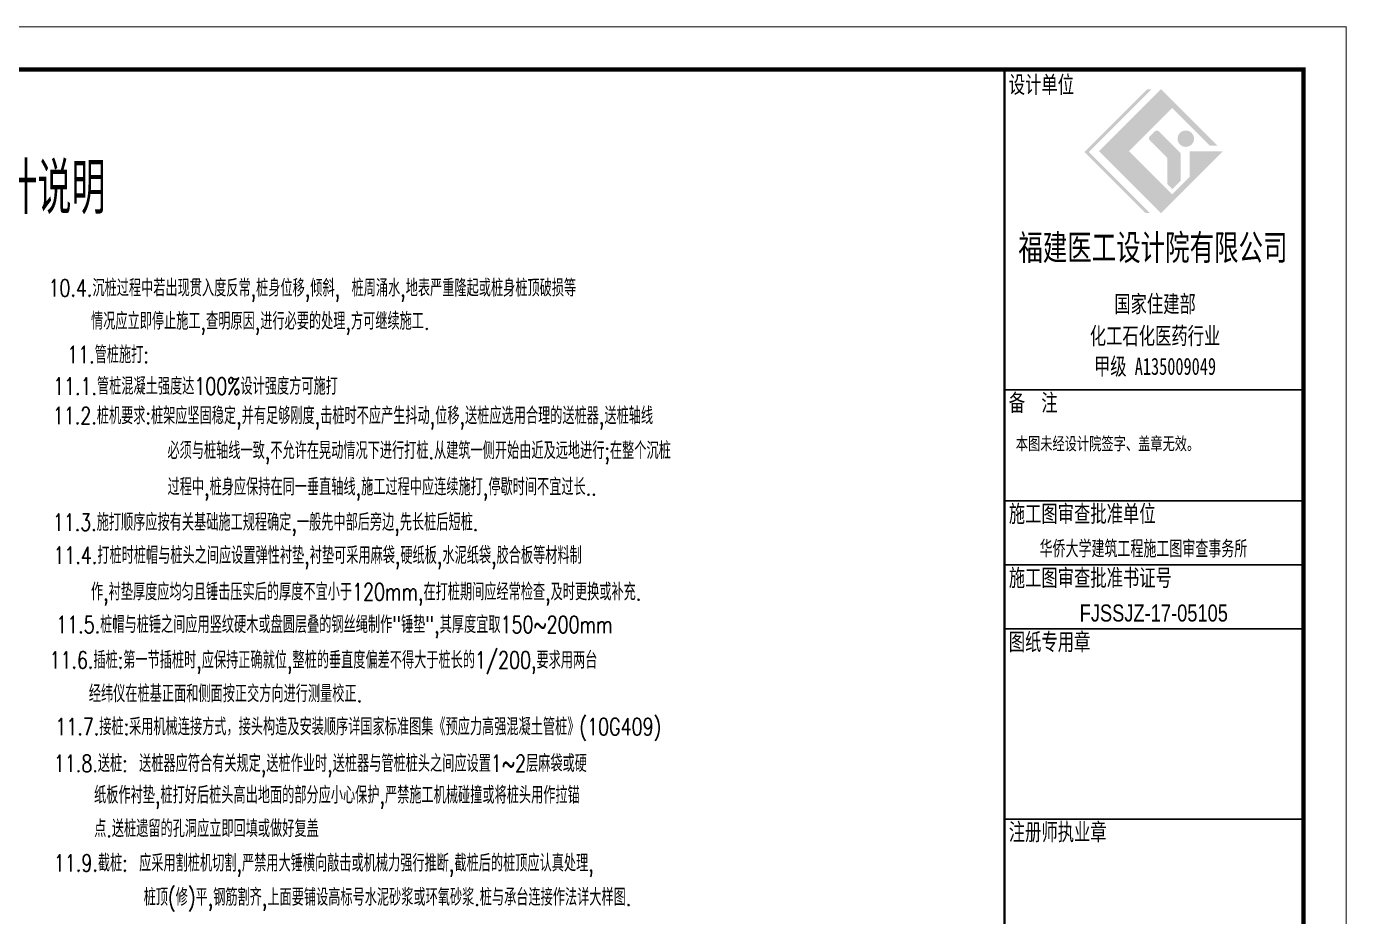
# Model space of a CAD drawing. Extents: x 287065 to 1473467, y 284802 to 344222.
# Drawn here: x 481544 to 512457, y 305987 to 326832 of the extents above; entities that cross this region are included whole.
import ezdxf

# ---------------------------------------------------------------- set-up
doc = ezdxf.new("R2010")
doc.units = 0
doc.header["$LTSCALE"] = 1000
for name, color, linetype in [('DIMENSION', 3, 'CONTINUOUS'), ('FRAME', 3, 'CONTINUOUS'), ('填充', 8, 'CONTINUOUS'), ('审图中心证书', 7, 'CONTINUOUS')]:
    doc.layers.add(name, color=color, linetype=linetype)
doc.styles.add('_HZTXT', font='tq__rshz.shx', dxfattribs={"width": 0.8, "bigfont": 'tq__hzdc.shx'})
doc.styles.add('DXFS', font='txt.shx', dxfattribs={"width": 0.7, "bigfont": 'dxfs.shx'})
doc.styles.add('FRAME', font='simhei.ttf', dxfattribs={"width": 0.7})
doc.styles.add('黑体', font='simhei.ttf', dxfattribs={"width": 0.7})

# ---------------------------------------------------------------- blocks, each defined once
blk = doc.blocks.new('A$C2F0C53E4')
at = {"layer": 'FRAME'}
h = blk.add_hatch(color=256, dxfattribs=at)
h.paths.add_polyline_path([(54328, 39098), (55337, 40107), (56218, 39226), (56398, 39226), (55075, 40549), (53625, 39098), (55075, 37648), (56525, 39098), (55749, 39098), (55749, 38502), (55337, 38090)], flags=0)
edge = h.paths.add_edge_path(flags=0)
edge.add_arc((55154, 38910), 69.1, 0, 45, ccw=False)
edge.add_line((55223, 38910), (55223, 38327))
edge.add_line((55223, 38327), (55340, 38210))
edge.add_line((55340, 38210), (55538, 38409))
edge.add_line((55538, 38409), (55538, 39020))
edge.add_arc((55469, 39020), 69.1, 360, 405)
edge.add_line((55518, 39069), (55024, 39562))
edge.add_arc((54976, 39513), 69.1, 45, 135)
edge.add_line((54927, 39562), (54812, 39447))
edge.add_arc((54861, 39399), 69.1, 135, 225)
edge.add_line((54812, 39350), (55203, 38959))
edge = h.paths.add_edge_path(flags=0)
edge.add_arc((55655, 39391), 192, 0, 180)
edge.add_arc((55655, 39391), 192, 180, 360)
h.paths.add_polyline_path([(54716, 37648), (54814, 37648), (53382, 39080), (54851, 40549), (54754, 40549), (53285, 39080)], flags=0)
for p, q in [((58410, 33510), (51410, 33510)), ((58410, 30910), (51410, 30910)), ((58410, 29410), (51410, 29410)), ((58410, 27910), (51410, 27910)), ((58410, 23460), (51410, 23460))]:
    blk.add_line(p, q, dxfattribs=at)
for points in [[(10, 42010, 20, 20, 0), (10, 10, 20, 20, 0), (59410, 10, 20, 20, 0), (59410, 42010, 20, 20, 0)], [(2510, 41010, 100, 100, 0), (2510, 1010, 100, 100, 0), (58410, 1010, 100, 100, 0), (58410, 41010, 100, 100, 0)]]:
    blk.add_lwpolyline(points, format="xyseb", close=True, dxfattribs=at)
blk.add_lwpolyline([(51410, 41010, 50, 50, 0), (51410, 1010, 50, 50, 0)], format="xyseb", dxfattribs=at)
for s, insert, char_height, width, attachment_point, style in [('设计单位', (51510, 40860), 400, 2368.14, 1, 'FRAME'), ('福建医工设计院有限公司', (54885, 36811), 600, 9859.32, 5, 'FRAME'), ('国家住建部', (54934, 35501), 400, 2944.75, 5, 'FRAME'), ('化工石化医药行业', (54934, 34752), 400, 4781.36, 5, 'FRAME'), ('甲级 A135009049', (54934, 34038), 400, 4439.66, 5, 'FRAME'), ('备  注', (51510, 33410), 400, 1758.31, 1, 'FRAME'), ('本图未经设计院签字、盖章无效。', (51673, 32067), 300, 6524.24, 7, '黑体'), ('施工图审查批准单位', (51510, 30810), 400, 5412.54, 1, 'FRAME'), ('施工图审查批准书证号', (51510, 29310), 400, 6008.14, 1, 'FRAME'), ('图纸专用章', (51510, 27810), 400, 2928.14, 1, 'FRAME'), ('注册师执业章', (51510, 23360), 400, 3554.58, 1, 'FRAME')]:
    blk.add_mtext(s, dxfattribs=dict(at, insert=insert, char_height=char_height, width=width, attachment_point=attachment_point, style=style))
at = {"layer": '审图中心证书', "style": '_HZTXT', "width": 0.8}
for s, p in [('华侨大学建筑工程施工图审查事务所', (52231, 29584)), ('FJSSJZ-17-05105', (53169, 28084))]:
    blk.add_text(s, height=400, dxfattribs=at).set_placement(p)

msp = doc.modelspace()

# ---------------------------------------------------------------- block references
at = {"layer": '填充'}
msp.add_blockref('A$C2F0C53E4', (453036.971, 284811.708), dxfattribs=at)

# ---------------------------------------------------------------- texts
at = {"layer": 'DIMENSION', "style": 'DXFS', "width": 0.7}
msp.add_text('锤击预应力高强混凝土管桩设计说明', height=1200, dxfattribs=at).set_placement((470628.523, 322441.657))
at = {"layer": 'DIMENSION', "linetype": 'Continuous', "style": 'DXFS', "width": 0.75}
for s, p in [('10.4.沉桩过程中若出现贯入度反常,桩身位移,倾斜, 桩周涌水,地表严重隆起或桩身桩顶破损等', (482060.682, 320506.696)), ('情况应立即停止施工,查明原因,进行必要的处理,方可继续施工.', (483057.2, 319730.726)), ('11.管桩施打:', (482498.822, 318945.534)), ('11.1.管桩混凝土强度达100%设计强度方可施打', (482167.394, 318206.606)), ('11.2.桩机要求:桩架应坚固稳定,并有足够刚度,击桩时不应产生抖动,位移,送桩应选用合理的送桩器,送桩轴线', (482162.899, 317516.183)), ('必须与桩轴线一致,不允许在晃动情况下进行打桩.从建筑一侧开始由近及远地进行;在整个沉桩', (484846.714, 316699.811)), ('过程中,桩身应保持在同一垂直轴线,施工过程中应连续施打,停歇时间不宜过长..', (484849.07, 315849.478)), ('11.3.施打顺序应按有关基础施工规程确定,一般先中部后旁边,先长桩后短桩.', (482160.369, 315021.654)), ('11.4.打桩时桩帽与桩头之间应设置弹性衬垫,衬垫可采用麻袋,硬纸板,水泥纸袋,胶合板等材料制', (482175.496, 314245.439)), ('作,衬垫厚度应均匀且锤击压实后的厚度不宜小于120mm,在打桩期间应经常检查,及时更换或补充.', (483055.4, 313391.541)), ('11.5.桩帽与桩锤之间应用竖纹硬木或盘圆层叠的钢丝绳制作"锤垫",其厚度宜取150~200mm', (482242.014, 312624.969)), ('11.6.插桩:第一节插桩时,应保持正确就位,整桩的垂直度偏差不得大于桩长的1/200,要求用两台', (482083.694, 311794.273)), ('经纬仪在桩基正面和侧面按正交方向进行测量校正.', (483005.828, 311007.037)), ('11.7.接桩:采用机械连接方式，接头构造及安装顺序详国家标准图集《预应力高强混凝土管桩》(10G409)', (482221.168, 310233.059)), ('11.8.送桩: 送桩器应符合有关规定,送桩作业时,送桩器与管桩桩头之间应设置1~2层麻袋或硬', (482188.686, 309373.656)), ('纸板作衬垫,桩打好后桩头高出地面的部分应小心保护,严禁施工机械碰撞或将桩头用作拉锚', (483128.492, 308633.606)), ('点.送桩遗留的孔洞应立即回填或做好复盖', (483130.767, 307847.809)), ('11.9.截桩: 应采用割桩机切割,严禁用大锤横向敲击或机械力强行推断,截桩后的桩顶应认真处理,', (482188.686, 307040.844)), ('桩顶(修)平,钢筋割齐,上面要铺设高标号水泥砂浆或环氧砂浆.桩与承台连接作法详大样图.', (484289.211, 306241.521))]:
    msp.add_text(s, height=400, dxfattribs=at).set_placement(p)

doc.saveas('drawing.dxf')
